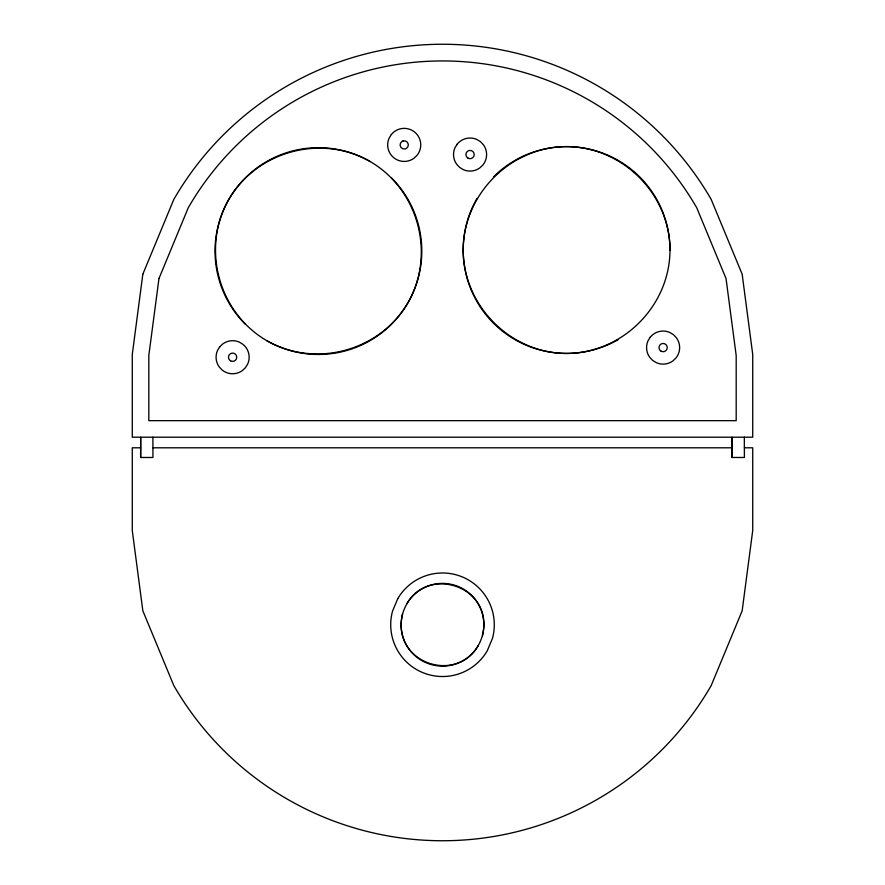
<?xml version="1.0" encoding="UTF-8"?>
<svg xmlns="http://www.w3.org/2000/svg" width="885" height="885" viewBox="0 0 885 885"><rect width="100%" height="100%" fill="white"/><g stroke="black" fill="none" stroke-linecap="round" stroke-linejoin="round"><path stroke-width="1.33" d="M670 250.024C669.823 306.044 622.609 353.259 566.588 353.436C510.579 353.259 463.364 306.044 463.187 250.024C463.364 194.014 510.579 146.799 566.588 146.611C622.609 146.799 669.823 194.014 670 250.024A103.412 103.412 0 0 0 493.465 176.9M402.598 613.847C389.699 666.56 466.672 687.612 482.402 635.673C495.301 582.961 418.328 561.898 402.598 613.847A41.363 41.363 0 0 0 478.21 645.63M140.56 447.799L132.274 447.799L132.274 530.524L142.839 610.816L173.836 685.632A310.226 310.226 0 0 0 711.164 685.632L742.161 610.816L752.726 530.524L752.726 447.799L744.44 447.799M153.005 447.799L731.995 447.799M140.671 457.479L140.671 437.201L140.604 457.479L152.95 457.479L152.895 437.201M732.105 457.479L732.105 437.201L732.05 457.479L744.396 457.479L744.329 437.201M370.118 161.512C321.509 133.657 257.015 150.948 228.85 199.368C201.006 247.966 218.285 312.46 266.706 340.625C315.303 368.47 379.798 351.19 407.963 302.77C435.818 254.172 418.539 189.678 370.118 161.512A103.412 103.412 0 0 0 245.289 324.187M406.79 603.891A41.363 41.363 0 0 1 482.402 635.673M391.535 177.951A103.412 103.412 0 0 1 266.706 340.625M618.294 339.586A103.412 103.412 0 0 1 477.037 198.317M142.839 274.184L132.274 354.476L132.274 437.201L752.726 437.201L752.726 354.476L742.161 274.184L711.164 199.368A310.226 310.226 0 0 0 173.836 199.368L142.839 274.184M158.968 278.51L148.813 355.56L148.813 420.663L736.187 420.663L736.187 355.56L726.032 278.51L696.716 207.709A293.543 293.543 0 0 0 188.284 207.709L158.968 278.51M397.785 598.625L392.542 611.092A51.795 51.795 0 0 0 487.215 650.884L492.458 638.417A51.795 51.795 0 0 0 397.785 598.625M219.745 346.831L217.489 350.515A16.55 16.55 0 0 0 219.237 366.965L222.212 370.096A16.55 16.55 0 0 0 242.346 370.605L245.477 367.629L247.734 363.945A16.55 16.55 0 0 0 243.01 344.365L239.326 342.108A16.55 16.55 0 0 0 222.865 343.856L219.745 346.831M391.336 134.509L389.09 138.193A16.55 16.55 0 0 0 413.948 158.282L417.078 155.306A16.55 16.55 0 0 0 414.611 132.042A16.55 16.55 0 0 0 391.336 134.509M457.202 144.144L454.945 147.828A16.55 16.55 0 0 0 456.693 164.289L459.669 167.42L463.353 169.666A16.55 16.55 0 0 0 479.814 167.929L482.945 164.953A16.55 16.55 0 0 0 483.442 144.808L480.466 141.677L476.783 139.432A16.55 16.55 0 0 0 457.202 144.144M650.243 337.185L647.986 340.869A16.55 16.55 0 0 0 649.734 357.33L652.71 360.46L656.393 362.706A16.55 16.55 0 0 0 672.854 360.969L675.974 357.994A16.55 16.55 0 0 0 676.483 337.849L673.507 334.718L669.823 332.472A16.55 16.55 0 0 0 650.243 337.185M403.14 140.914L402.144 141.323A4.137 4.137 0 0 0 405.275 148.901L406.281 148.492A4.137 4.137 0 0 0 403.14 140.914M230.542 360.815A4.137 4.137 0 0 0 236.749 357.23A4.137 4.137 0 0 0 230.542 353.646A4.137 4.137 0 0 0 230.542 360.815M467.999 158.127A4.137 4.137 0 0 0 474.205 154.543A4.137 4.137 0 0 0 467.999 150.97A4.137 4.137 0 0 0 467.999 158.127M661.04 351.168A4.137 4.137 0 0 0 667.246 347.584A4.137 4.137 0 0 0 661.04 344.011A4.137 4.137 0 0 0 661.04 351.168"/></g></svg>
